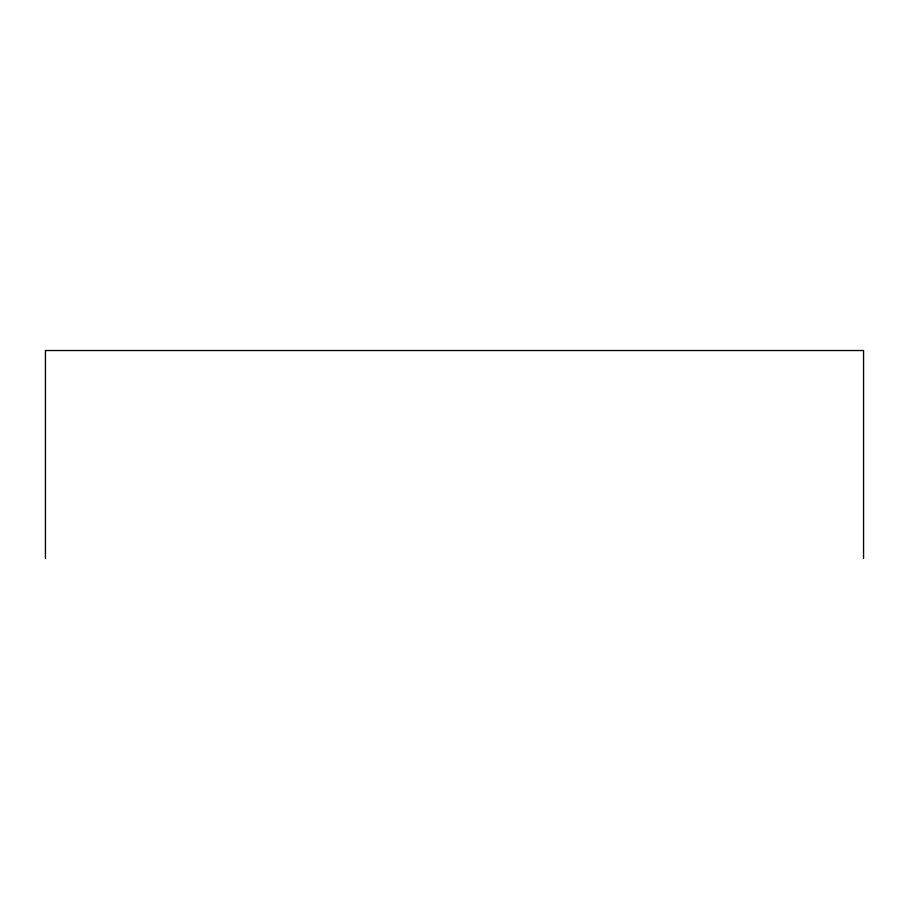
<?xml version="1.0" encoding="UTF-8"?>
<svg xmlns="http://www.w3.org/2000/svg" width="909" height="909" viewBox="0 0 909 909"><rect width="100%" height="100%" fill="white"/><g stroke="black" fill="none" stroke-linecap="round" stroke-linejoin="round"><path stroke-width="1.36" d="M863.55 558.478L863.55 350.522L45.45 350.522L45.45 558.478"/></g></svg>
